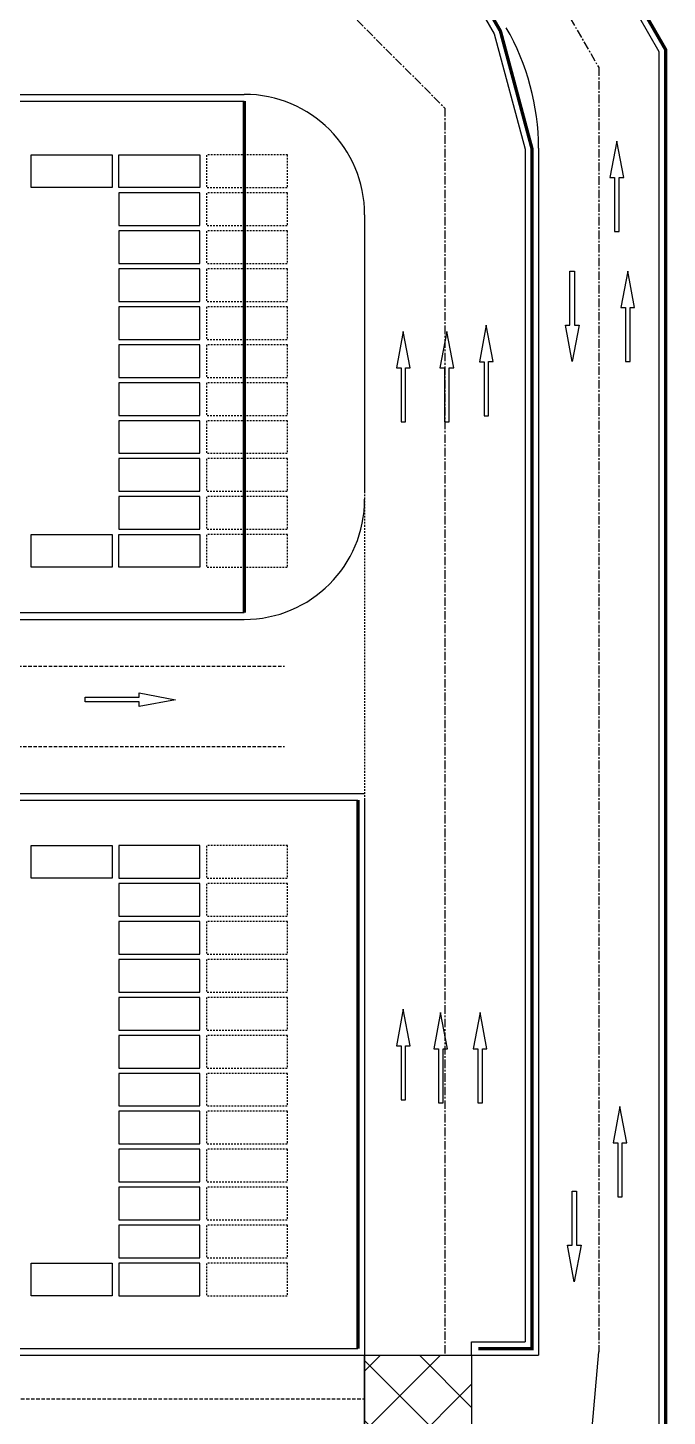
# Model space of a CAD drawing. Header units: millimetres. Extents: x -582 to 479, y -622 to 401.
# Drawn here: x 431.4 to 479.2, y 120.2 to 224 of the extents above; entities that cross this region are included whole.
import ezdxf

# ---------------------------------------------------------------- set-up
doc = ezdxf.new("R2010")
doc.units = ezdxf.units.MM
for name, pattern in [('CENTER', [50.8, 31.75, -6.35, 6.35, -6.35]), ('DASH', [0.35, 0.25, -0.1]), ('DASHED', [19.05, 12.7, -6.35])]:
    doc.linetypes.add(name, pattern=pattern)
for name, color, linetype in [('0001-佛渡-工艺-方案一-交汇区', 50, 'Continuous'), ('0001-佛渡-工艺-方案一-围网', 40, 'Continuous'), ('0001-佛渡-工艺-方案一-围网(内集卡一侧新增）', 40, 'Continuous'), ('0001-佛渡-平面-方案一-围墙', 3, 'Continuous'), ('0001-佛渡-平面-方案一道路中心线', 11, 'Continuous'), ('0001-佛渡-平面-方案一道路边界', 7, 'Continuous'), ('ECT', 1, 'Continuous'), ('ICT', 3, 'Continuous'), ('SLOT', 115, 'Continuous')]:
    doc.layers.add(name, color=color, linetype=linetype)
doc.linetypes.add('FENCELINE1', pattern='A,6.35,-2.54,[133,ltypeshp.shx,S=2.54,R=0,X=-2.54,Y=0],-2.54,25.4', length=36.83)
doc.linetypes.add('FENCELINE2', pattern='A,0.25,-0.1,[132,ltypeshp.shx,S=0.1,R=0,X=-0.1,Y=0],-0.1,1', length=1.45)

msp = doc.modelspace()

# ---------------------------------------------------------------- hatches: boundary and pattern name
at = {"layer": '0001-佛渡-工艺-方案一-交汇区'}
h = msp.add_hatch(dxfattribs=at)
h.set_pattern_fill('ANSI37', color=50, angle=323.0204)
h.set_pattern_definition([(45, (-499.432, 330.5518), (-2.245064, 2.245064), []), (135, (-499.432, 330.5518), (-2.245064, -2.245064), [])])
h.paths.add_polyline_path([(456.57, 124.8), (464.57, 124.8), (464.57, 107.55), (456.57, 107.55)])

# ---------------------------------------------------------------- linework, layer by layer
msp.add_lwpolyline([(456.57, 124.8), (464.57, 124.8), (464.57, 107.55), (456.57, 107.55)], close=True, dxfattribs=at)
at = {"layer": '0001-佛渡-工艺-方案一-围网', "linetype": 'FENCELINE2', "ltscale": 0.25, "const_width": 0.25}
msp.add_lwpolyline([(465.07, 125.3), (469.07, 125.3), (469.07, 215.03), (466.72, 223.78), (443.07, 264.75), (443.07, 282.05), (439.17, 291.8), (378.29, 291.8)], dxfattribs=at)
at = {"layer": '0001-佛渡-工艺-方案一-围网', "linetype": 'FENCELINE2', "ltscale": 0.25}
msp.add_lwpolyline([(287.42, 125.3), (456.07, 125.3)], dxfattribs=at)
at = {"layer": '0001-佛渡-工艺-方案一-围网(内集卡一侧新增）', "linetype": 'FENCELINE2', "ltscale": 0.25}
for points in [[(277.07, 217.35), (277.07, 218.55), (447.57, 218.55)], [(447.57, 180.3), (277.07, 180.3), (277.07, 180.75)], [(276.17, 166.3), (456.07, 166.3)]]:
    msp.add_lwpolyline(points, dxfattribs=at)
at = {"layer": '0001-佛渡-工艺-方案一-围网(内集卡一侧新增）', "linetype": 'FENCELINE2', "ltscale": 0.25, "const_width": 0.25}
for points in [[(447.57, 218.55), (447.57, 180.3)], [(456.07, 166.3), (456.07, 125.3)]]:
    msp.add_lwpolyline(points, dxfattribs=at)
at = {"layer": '0001-佛渡-平面-方案一-围墙', "color": 40, "linetype": 'FENCELINE1', "ltscale": 0.02, "const_width": 0.25}
msp.add_lwpolyline([(278.57, -489.55), (278.57, -88.57), (294.94, -72.2), (473.16, -72.2), (479.07, -66.29), (479.07, 222.4), (455.41, 263.37), (453.07, 272.12), (453.07, 334.05)], dxfattribs=at)
at = {"layer": '0001-佛渡-平面-方案一道路中心线', "color": 11, "linetype": 'DASHED', "ltscale": 0.02}
for p, q in [((274.07, 176.3), (450.57, 176.3)), ((274.07, 170.3), (450.57, 170.3)), ((268.57, 121.55), (456.57, 121.55))]:
    msp.add_line(p, q, dxfattribs=at)
at = {"layer": '0001-佛渡-平面-方案一道路边界', "color": 11, "linetype": 'CENTER', "ltscale": 0.02}
for p, q in [((448.07, 266.09), (474.07, 221.06)), ((449.54, 231.05), (462.57, 218.02)), ((474.07, 221.06), (474.07, 125.05)), ((462.57, 218.02), (462.57, 124.8))]:
    msp.add_line(p, q, dxfattribs=at)
at = {"layer": '0001-佛渡-平面-方案一道路边界'}
for p, q in [((442.57, 264.61), (466.26, 223.58)), ((454.98, 263.12), (478.57, 222.26)), ((466.26, 223.58), (468.57, 214.96)), ((478.57, 222.26), (478.57, -66.08)), ((468.57, 214.96), (468.57, 125.8)), ((469.57, 215.03), (469.57, 124.8)), ((464.57, 124.8), (464.57, 125.8)), ((464.57, 125.8), (468.57, 125.8)), ((464.57, 124.8), (469.57, 124.8))]:
    msp.add_line(p, q, dxfattribs=at)
at = {"layer": '0001-佛渡-平面-方案一道路边界', "color": 7}
for p, q in [((277.07, 219.05), (447.57, 219.05)), ((456.57, 210.05), (456.57, 189.3)), ((277.07, 179.8), (447.57, 179.8)), ((277.07, 166.8), (456.57, 166.8)), ((456.57, 166.3), (456.57, 79.8)), ((267.98, 124.8), (456.57, 124.8))]:
    msp.add_line(p, q, dxfattribs=at)
at = {"layer": '0001-佛渡-平面-方案一道路边界', "color": 7, "linetype": 'DASHED', "ltscale": 0.01}
msp.add_line((456.57, 200.48), (456.57, 166.3), dxfattribs=at)
at = {"layer": '0001-佛渡-平面-方案一道路边界', "color": 11}
msp.add_line((472.57, 107.55), (474.07, 125.05), dxfattribs=at)
at = {"layer": '0001-佛渡-平面-方案一道路边界'}
msp.add_arc((451.57, 215.03), 18, 360, 30, dxfattribs=at)
at = {"layer": '0001-佛渡-平面-方案一道路边界', "color": 7}
for centre, start, end in [((447.57, 210.05), 360, 90), ((447.57, 188.8), 270, 360)]:
    msp.add_arc(centre, 9, start, end, dxfattribs=at)
at = {"layer": 'ECT', "color": 1}
for points in [[(475.6, 208.79), (475.6, 212.84), (475.94, 212.84), (475.42, 215.56), (474.91, 212.83), (475.25, 212.83), (475.25, 208.79), (475.6, 208.79)], [(472.27, 205.84), (472.27, 201.79), (472.6, 201.79), (472.09, 199.07), (471.58, 201.8), (471.92, 201.8), (471.92, 205.84), (472.27, 205.84)], [(476.41, 199.07), (476.41, 203.11), (476.75, 203.11), (476.24, 205.84), (475.73, 203.11), (476.07, 203.11), (476.07, 199.07), (476.41, 199.07)], [(475.83, 136.64), (475.83, 140.68), (476.17, 140.68), (475.65, 143.4), (475.14, 140.67), (475.49, 140.67), (475.49, 136.64), (475.83, 136.64)], [(472.42, 137.07), (472.42, 133.02), (472.76, 133.02), (472.24, 130.3), (471.73, 133.03), (472.08, 133.03), (472.08, 137.07), (472.42, 137.07)]]:
    msp.add_lwpolyline(points, dxfattribs=at)
at = {"layer": 'ICT', "color": 3}
for points in [[(465.84, 195.03), (465.84, 199.07), (466.18, 199.07), (465.66, 201.8), (465.15, 199.06), (465.5, 199.06), (465.5, 195.03), (465.84, 195.03)], [(459.63, 194.56), (459.63, 198.61), (459.97, 198.61), (459.45, 201.33), (458.94, 198.6), (459.29, 198.6), (459.29, 194.56), (459.63, 194.56)], [(462.89, 194.56), (462.89, 198.61), (463.23, 198.61), (462.71, 201.33), (462.2, 198.6), (462.55, 198.6), (462.55, 194.56), (462.89, 194.56)], [(435.67, 173.98), (439.72, 173.98), (439.72, 174.32), (442.44, 173.8), (439.71, 173.3), (439.71, 173.64), (435.67, 173.64), (435.67, 173.98)], [(459.63, 143.9), (459.63, 147.94), (459.97, 147.94), (459.45, 150.67), (458.94, 147.93), (459.29, 147.93), (459.29, 143.9), (459.63, 143.9)], [(462.43, 143.66), (462.43, 147.71), (462.76, 147.71), (462.25, 150.43), (461.74, 147.7), (462.08, 147.7), (462.08, 143.66), (462.43, 143.66)], [(465.37, 143.66), (465.37, 147.71), (465.71, 147.71), (465.2, 150.43), (464.69, 147.7), (465.03, 147.7), (465.03, 143.66), (465.37, 143.66)]]:
    msp.add_lwpolyline(points, dxfattribs=at)
at = {"layer": 'SLOT', "color": 115, "flags": 128}
for points in [[(431.63, 214.52), (437.69, 214.52), (437.69, 212.08), (431.63, 212.08)], [(438.19, 214.52), (444.25, 214.52), (444.25, 212.08), (438.19, 212.08)], [(444.25, 211.68), (438.19, 211.68), (438.19, 209.24), (444.25, 209.24)], [(444.25, 208.84), (438.19, 208.84), (438.19, 206.41), (444.25, 206.41)], [(444.25, 206.01), (438.19, 206.01), (438.19, 203.57), (444.25, 203.57)], [(444.25, 203.17), (438.19, 203.17), (438.19, 200.73), (444.25, 200.73)], [(444.25, 200.33), (438.19, 200.33), (438.19, 197.89), (444.25, 197.89)], [(444.25, 197.49), (438.19, 197.49), (438.19, 195.05), (444.25, 195.05)], [(444.25, 194.65), (438.19, 194.65), (438.19, 192.22), (444.25, 192.22)], [(444.25, 191.82), (438.19, 191.82), (438.19, 189.38), (444.25, 189.38)], [(444.25, 188.98), (438.19, 188.98), (438.19, 186.54), (444.25, 186.54)], [(431.63, 186.14), (437.69, 186.14), (437.69, 183.7), (431.63, 183.7)], [(438.19, 186.14), (444.25, 186.14), (444.25, 183.7), (438.19, 183.7)], [(431.63, 162.9), (437.69, 162.9), (437.69, 160.46), (431.63, 160.46)], [(444.25, 162.9), (438.19, 162.9), (438.19, 160.46), (444.25, 160.46)], [(444.25, 160.06), (438.19, 160.06), (438.19, 157.63), (444.25, 157.63)], [(444.25, 157.23), (438.19, 157.23), (438.19, 154.79), (444.25, 154.79)], [(444.25, 154.39), (438.19, 154.39), (438.19, 151.95), (444.25, 151.95)], [(444.25, 151.55), (438.19, 151.55), (438.19, 149.11), (444.25, 149.11)], [(444.25, 148.71), (438.19, 148.71), (438.19, 146.27), (444.25, 146.27)], [(444.25, 145.87), (438.19, 145.87), (438.19, 143.44), (444.25, 143.44)], [(444.25, 143.04), (438.19, 143.04), (438.19, 140.6), (444.25, 140.6)], [(444.25, 140.2), (438.19, 140.2), (438.19, 137.76), (444.25, 137.76)], [(444.25, 137.36), (438.19, 137.36), (438.19, 134.92), (444.25, 134.92)], [(444.25, 134.52), (438.19, 134.52), (438.19, 132.08), (444.25, 132.08)], [(431.63, 131.68), (437.69, 131.68), (437.69, 129.25), (431.63, 129.25)], [(444.25, 131.68), (438.19, 131.68), (438.19, 129.25), (444.25, 129.25)]]:
    msp.add_lwpolyline(points, close=True, dxfattribs=at)
at = {"layer": 'SLOT', "color": 8, "linetype": 'DASH', "ltscale": 0.5, "flags": 128}
for points in [[(450.81, 214.52), (444.75, 214.52), (444.75, 212.08), (450.81, 212.08)], [(450.81, 211.68), (444.75, 211.68), (444.75, 209.24), (450.81, 209.24)], [(450.81, 208.84), (444.75, 208.84), (444.75, 206.41), (450.81, 206.41)], [(450.81, 206.01), (444.75, 206.01), (444.75, 203.57), (450.81, 203.57)], [(450.81, 203.17), (444.75, 203.17), (444.75, 200.73), (450.81, 200.73)], [(450.81, 200.33), (444.75, 200.33), (444.75, 197.89), (450.81, 197.89)], [(450.81, 197.49), (444.75, 197.49), (444.75, 195.05), (450.81, 195.05)], [(450.81, 194.65), (444.75, 194.65), (444.75, 192.22), (450.81, 192.22)], [(450.81, 191.82), (444.75, 191.82), (444.75, 189.38), (450.81, 189.38)], [(450.81, 188.98), (444.75, 188.98), (444.75, 186.54), (450.81, 186.54)], [(450.81, 186.14), (444.75, 186.14), (444.75, 183.7), (450.81, 183.7)], [(450.81, 162.9), (444.75, 162.9), (444.75, 160.46), (450.81, 160.46)], [(450.81, 160.06), (444.75, 160.06), (444.75, 157.63), (450.81, 157.63)], [(450.81, 157.23), (444.75, 157.23), (444.75, 154.79), (450.81, 154.79)], [(450.81, 154.39), (444.75, 154.39), (444.75, 151.95), (450.81, 151.95)], [(450.81, 151.55), (444.75, 151.55), (444.75, 149.11), (450.81, 149.11)], [(450.81, 148.71), (444.75, 148.71), (444.75, 146.27), (450.81, 146.27)], [(450.81, 145.87), (444.75, 145.87), (444.75, 143.44), (450.81, 143.44)], [(450.81, 143.04), (444.75, 143.04), (444.75, 140.6), (450.81, 140.6)], [(450.81, 140.2), (444.75, 140.2), (444.75, 137.76), (450.81, 137.76)], [(450.81, 137.36), (444.75, 137.36), (444.75, 134.92), (450.81, 134.92)], [(450.81, 134.52), (444.75, 134.52), (444.75, 132.08), (450.81, 132.08)], [(450.81, 131.68), (444.75, 131.68), (444.75, 129.25), (450.81, 129.25)]]:
    msp.add_lwpolyline(points, close=True, dxfattribs=at)

doc.saveas('drawing.dxf')
